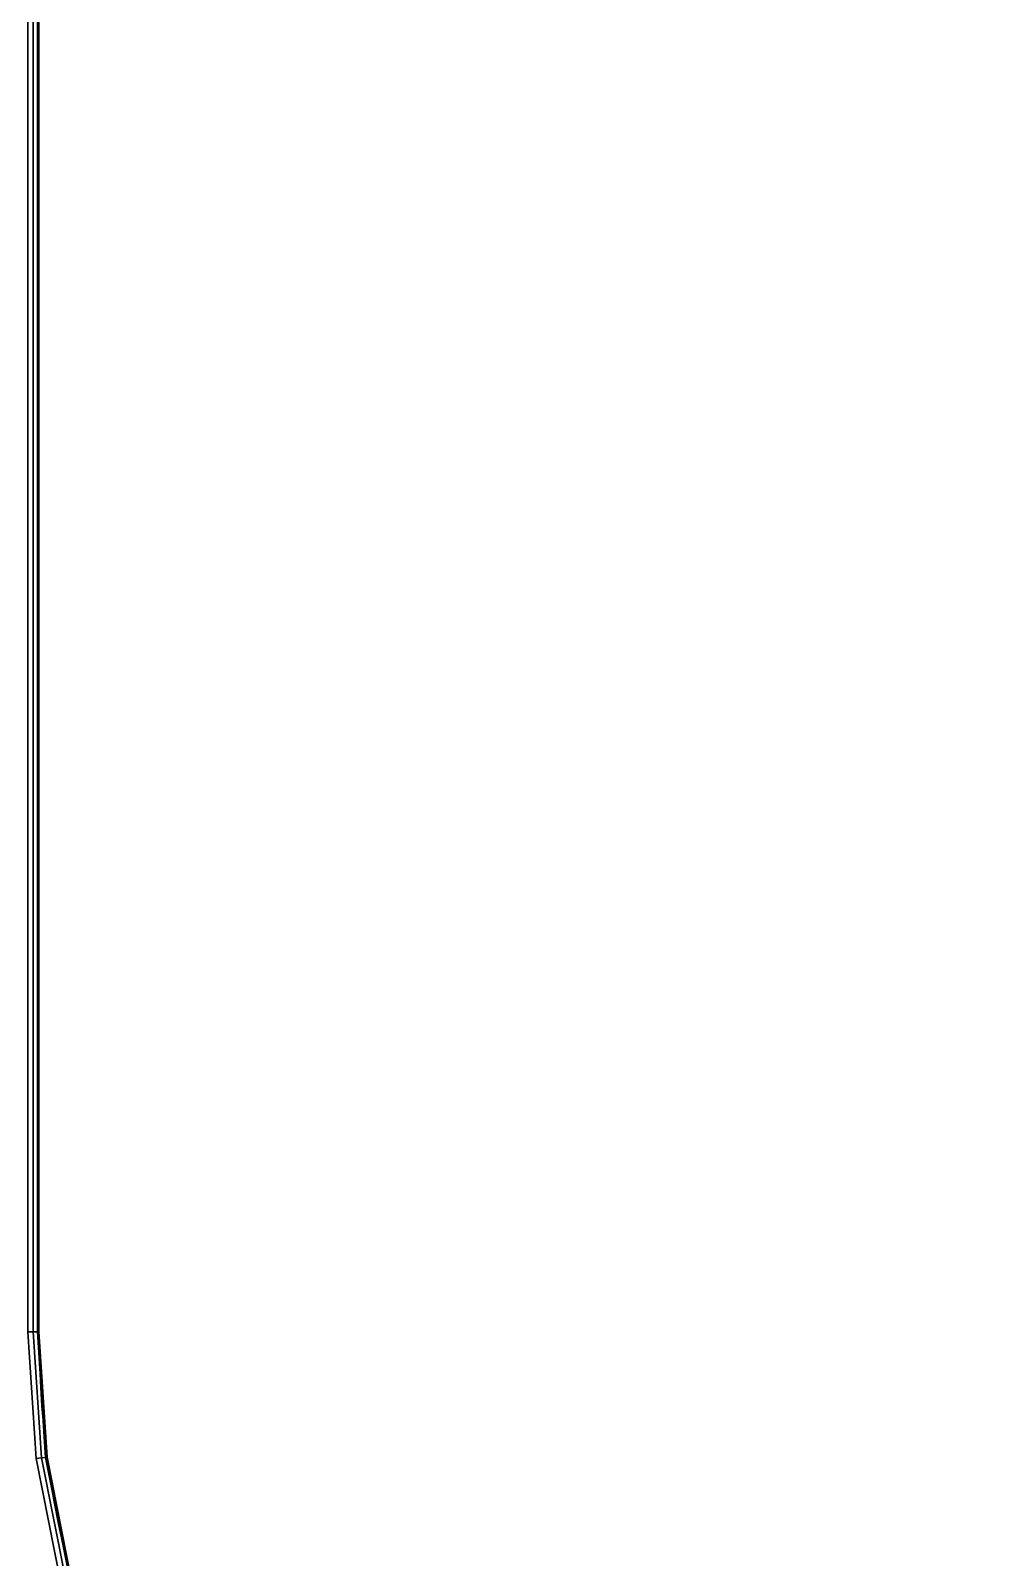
# Model space of a CAD drawing. Extents: x -170 to 1783, y -20 to 1205.
# Drawn here: x 46.54 to 56.85, y 1012.23 to 1028.49 of the extents above; entities that cross this region are included whole.
import ezdxf

# ---------------------------------------------------------------- set-up
doc = ezdxf.new("R2010")
doc.units = 0
doc.header["$LTSCALE"] = 96
doc.header["$MEASUREMENT"] = 0
for name, color, linetype in [('A-FURN-3-WKSF-TOP', 7, 'Continuous'), ('A-FURN-3-WKSF-TRIM', 7, 'Continuous'), ('A-FURN-P-WKSF', 7, 'Continuous'), ('MAIN_WKSURF', 7, 'Continuous')]:
    doc.layers.add(name, color=color, linetype=linetype)

# ---------------------------------------------------------------- blocks, each defined once
blk = doc.blocks.new('EC-WYC-46-2424-T')
at = {"layer": 'A-FURN-3-WKSF-TOP', "color": 60, "linetype": 'Continuous', "invisible_edges": 9}
for points in [[(47.882, -1.368, 27.75), (23.766, -31.544, 27.75), (24.03, -32.871, 27.75), (24.118, -34.22, 27.75)], [(47.882, -1.368, 29), (24.118, -34.22, 29), (24.03, -32.871, 29), (23.766, -31.544, 29)]]:
    blk.add_3dface(points, dxfattribs=at)
at = {"layer": 'A-FURN-3-WKSF-TRIM', "color": 40, "linetype": 'Continuous'}
for points in [[(23.913, -32.886, 27.868), (23.928, -32.884, 27.809), (23.667, -31.571, 27.809), (23.652, -31.575, 27.868)], [(23.928, -32.884, 28.941), (23.913, -32.886, 28.882), (23.652, -31.575, 28.882), (23.667, -31.571, 28.941)], [(23.928, -32.884, 27.809), (23.971, -32.878, 27.766), (23.709, -31.56, 27.766), (23.667, -31.571, 27.809)], [(23.971, -32.878, 28.984), (23.928, -32.884, 28.941), (23.667, -31.571, 28.941), (23.709, -31.56, 28.984)], [(23.971, -32.878, 27.766), (24.03, -32.871, 27.75), (23.766, -31.544, 27.75), (23.709, -31.56, 27.766)], [(24.03, -32.871, 29), (23.971, -32.878, 28.984), (23.709, -31.56, 28.984), (23.766, -31.544, 29)], [(24, -34.22, 27.868), (24.016, -34.22, 27.809), (23.928, -32.884, 27.809), (23.913, -32.886, 27.868)], [(24.016, -34.22, 28.941), (24, -34.22, 28.882), (23.913, -32.886, 28.882), (23.928, -32.884, 28.941)], [(24.016, -34.22, 27.809), (24.059, -34.22, 27.766), (23.971, -32.878, 27.766), (23.928, -32.884, 27.809)], [(24.059, -34.22, 28.984), (24.016, -34.22, 28.941), (23.928, -32.884, 28.941), (23.971, -32.878, 28.984)], [(24.059, -34.22, 27.766), (24.118, -34.22, 27.75), (24.03, -32.871, 27.75), (23.971, -32.878, 27.766)], [(24.118, -34.22, 29), (24.059, -34.22, 28.984), (23.971, -32.878, 28.984), (24.03, -32.871, 29)], [(24.016, -70.632, 28.941), (24, -70.632, 28.882), (24, -34.22, 28.882), (24.016, -34.22, 28.941)], [(24, -70.632, 27.868), (24.016, -70.632, 27.809), (24.016, -34.22, 27.809), (24, -34.22, 27.868)], [(24.059, -70.632, 28.984), (24.016, -70.632, 28.941), (24.016, -34.22, 28.941), (24.059, -34.22, 28.984)], [(24.016, -70.632, 27.809), (24.059, -70.632, 27.766), (24.059, -34.22, 27.766), (24.016, -34.22, 27.809)], [(24.118, -70.632, 29), (24.059, -70.632, 28.984), (24.059, -34.22, 28.984), (24.118, -34.22, 29)], [(24.059, -70.632, 27.766), (24.118, -70.632, 27.75), (24.118, -34.22, 27.75), (24.059, -34.22, 27.766)]]:
    blk.add_3dface(points, dxfattribs=at)
for points, invisible_edges in [([(23.652, -31.575, 28.882), (23.913, -32.886, 28.882), (23.913, -32.886, 27.868), (23.652, -31.575, 27.868)], 10), ([(23.913, -32.886, 28.882), (24, -34.22, 28.882), (24, -34.22, 27.868), (23.913, -32.886, 27.868)], 10), ([(24, -70.632, 28.882), (24, -70.632, 27.868), (24, -34.22, 27.868), (24, -34.22, 28.882)], 4)]:
    blk.add_3dface(points, dxfattribs=dict(at, invisible_edges=invisible_edges))
at = {"layer": 'A-FURN-P-WKSF', "color": 7, "linetype": 'Continuous'}
blk.add_line((24, -70.75), (24, -34.22), dxfattribs=at)
blk.add_arc((13.78, -34.22), 10.22, 0, 90, dxfattribs=at)

msp = doc.modelspace()

# ---------------------------------------------------------------- block references
at = {"layer": 'MAIN_WKSURF', "color": 47, "linetype": 'Continuous', "rotation": 180}
msp.add_blockref('EC-WYC-46-2424-T', (70.63112, 980.41082), dxfattribs=at)

doc.saveas('drawing.dxf')
